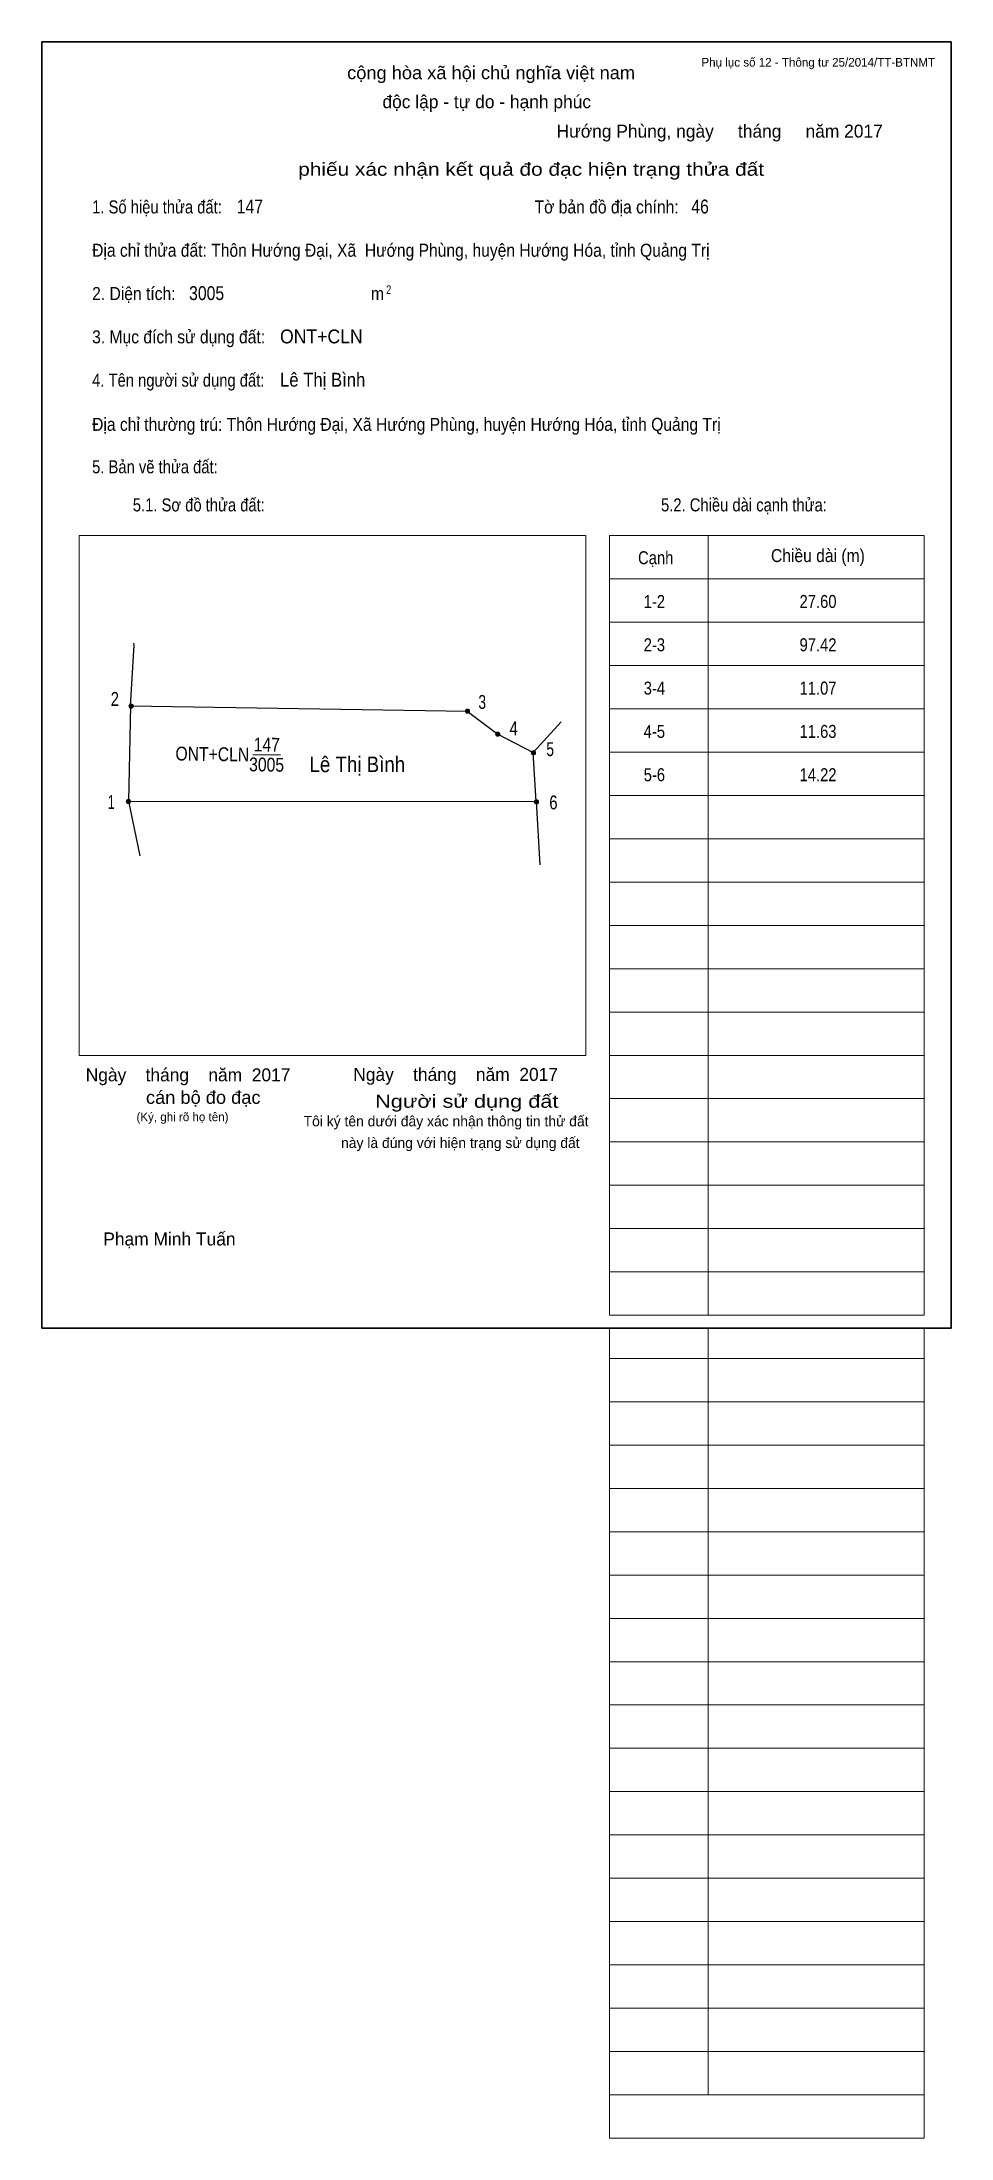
# Model space of a CAD drawing. Header units: centimetres. Extents: x 0 to 21, y -18.7 to 29.7.
import ezdxf
from ezdxf.enums import TextEntityAlignment as Align

# ---------------------------------------------------------------- set-up
doc = ezdxf.new("R2010")
doc.units = ezdxf.units.CM
doc.header["$LTSCALE"] = 0.12
for name, color, linetype, lineweight in [('10', 7, 'Continuous', 25), ('32', 7, 'Continuous', 13), ('6', 7, 'Continuous', 25), ('63', 7, 'Continuous', 13), ('7', 7, 'Continuous', 25)]:
    doc.layers.add(name, color=color, linetype=linetype, lineweight=lineweight)
for name, color, linetype in [('2', 7, 'Continuous'), ('3', 7, 'Continuous'), ('30', 7, 'Continuous'), ('34', 7, 'Continuous'), ('4', 7, 'Continuous'), ('5', 7, 'Continuous')]:
    doc.layers.add(name, color=color, linetype=linetype)

msp = doc.modelspace()

# ---------------------------------------------------------------- hatches: boundary and pattern name
at = {"layer": '32'}
for points in [[(2.1082, 14.3648, 1), (2.0082, 14.3648, 1)], [(9.8768, 14.2483, 1), (9.7768, 14.2483, 1)], [(10.5794, 13.714, 1), (10.4794, 13.714, 1)], [(11.4017, 13.2849, 1), (11.3017, 13.2849, 1)], [(2.05, 12.1644, 1), (1.95, 12.1644, 1)], [(11.4726, 12.1533, 1), (11.3726, 12.1533, 1)]]:
    msp.add_hatch(color=256, dxfattribs=at).paths.add_polyline_path(points)

# ---------------------------------------------------------------- linework, layer by layer
at = {"layer": '10'}
msp.add_line((2, 12.17), (11.42, 12.16), dxfattribs=at)
at = {"layer": '32'}
for centre in [(2.0582, 14.3648), (9.8268, 14.2483), (10.5294, 13.714), (11.3517, 13.2849), (2, 12.1644), (11.4226, 12.1533)]:
    msp.add_circle(centre, 0.05, dxfattribs=at)
at = {"layer": '6'}
for p, q in [((2.05, 14.37), (2, 12.17)), ((11.35, 13.29), (11.99, 14)), ((11.42, 12.16), (11.35, 13.29)), ((2, 12.17), (2.26, 10.91)), ((11.42, 12.16), (11.5, 10.7))]:
    msp.add_line(p, q, dxfattribs=at)
for points in [[(2.05, 14.37), (2.13, 15.77), (2.12, 15.82)], [(2.05, 14.37), (9.82, 14.25), (10.53, 13.72), (11.35, 13.29)]]:
    msp.add_lwpolyline(points, dxfattribs=at)
at = {"layer": '63'}
for p, q in [((0.86, 18.3), (12.56, 18.3)), ((0.86, 6.3), (0.86, 18.3)), ((12.56, 6.3), (12.56, 18.3)), ((13.11, 18.3), (20.38, 18.3)), ((13.11, 0.3), (13.11, 18.3)), ((15.39, 0.3), (15.39, 18.3)), ((20.38, 0.3), (20.38, 18.3)), ((13.11, 17.3), (20.38, 17.3)), ((13.11, 16.3), (20.38, 16.3)), ((13.11, 15.3), (20.38, 15.3)), ((13.11, 14.3), (20.38, 14.3)), ((13.11, 13.3), (20.38, 13.3)), ((13.11, 12.3), (20.38, 12.3)), ((13.11, 11.3), (20.38, 11.3)), ((13.11, 10.3), (20.38, 10.3)), ((13.11, 9.3), (20.38, 9.3)), ((13.11, 8.3), (20.38, 8.3)), ((13.11, 7.3), (20.38, 7.3)), ((0.86, 6.3), (12.56, 6.3)), ((13.11, 6.3), (20.38, 6.3)), ((13.11, 5.3), (20.38, 5.3)), ((13.11, 4.3), (20.38, 4.3)), ((13.11, 3.3), (20.38, 3.3)), ((13.11, 2.3), (20.38, 2.3)), ((13.11, 1.3), (20.38, 1.3)), ((13.11, 0.3), (20.38, 0.3)), ((13.11, -18.7), (13.11, 0)), ((15.39, -17.7), (15.39, 0)), ((20.38, -18.7), (20.38, 0)), ((13.11, -0.7), (20.38, -0.7)), ((13.11, -0.7), (20.38, -0.7)), ((13.11, -1.7), (20.38, -1.7)), ((13.11, -2.7), (20.38, -2.7)), ((13.11, -3.7), (20.38, -3.7)), ((13.11, -4.7), (20.38, -4.7)), ((13.11, -5.7), (20.38, -5.7)), ((13.11, -6.7), (20.38, -6.7)), ((13.11, -7.7), (20.38, -7.7)), ((13.11, -8.7), (20.38, -8.7)), ((13.11, -9.7), (20.38, -9.7)), ((13.11, -10.7), (20.38, -10.7)), ((13.11, -11.7), (20.38, -11.7)), ((13.11, -12.7), (20.38, -12.7)), ((13.11, -13.7), (20.38, -13.7)), ((13.11, -14.7), (20.38, -14.7)), ((13.11, -15.7), (20.38, -15.7)), ((13.11, -16.7), (20.38, -16.7)), ((13.11, -17.7), (20.38, -17.7)), ((13.11, -18.7), (20.38, -18.7))]:
    msp.add_line(p, q, dxfattribs=at)
at = {"layer": '63', "lineweight": 35}
msp.add_lwpolyline([(0, 0), (0, 29.7), (21, 29.7), (21, 0)], close=True, dxfattribs=at)
at = {"layer": '7'}
msp.add_line((4.87, 13.25), (5.51, 13.24), dxfattribs=at)

# ---------------------------------------------------------------- texts
at = {"layer": '2', "width": 0.9}
msp.add_text('Lê Thị Bình', height=0.3588, dxfattribs=at).set_placement((7.285, 12.84), align=Align.CENTER)
at = {"layer": '3', "width": 0.85}
msp.add_text('ONT+CLN', height=0.319, rotation=359.141, dxfattribs=at).set_placement((4.7852, 13.0844), align=Align.RIGHT)
at = {"layer": '30', "width": 0.85}
for s, p in [('1-2', (13.9, 16.63)), ('27.60', (17.5, 16.63)), ('2-3', (13.9, 15.63)), ('97.42', (17.5, 15.63)), ('3-4', (13.9, 14.63)), ('11.07', (17.5, 14.63)), ('4-5', (13.9, 13.63)), ('11.63', (17.5, 13.63)), ('5-6', (13.9, 12.63)), ('14.22', (17.5, 12.63))]:
    msp.add_text(s, height=0.3, dxfattribs=at).set_placement(p)
at = {"layer": '32'}
for s, width, p in [('2', 0.8, (1.685, 14.37)), ('3', 0.75, (10.17, 14.3)), ('4', 0.8, (10.895, 13.69)), ('5', 0.75, (11.74, 13.21)), ('1', 0.65, (1.6, 11.99)), ('6', 0.8, (11.815, 11.98))]:
    msp.add_text(s, height=0.32, dxfattribs=dict(at, width=width)).set_placement(p, align=Align.CENTER)
at = {"layer": '34'}
for s, width, p in [('147', 0.85, (4.5, 25.74)), ('46', 0.85, (15, 25.74)), ('3005', 0.85, (3.4, 23.74)), ('ONT+CLN', 0.95, (5.5, 22.74)), ('Lê Thị Bình', 0.9, (5.5, 21.74))]:
    msp.add_text(s, height=0.32, dxfattribs=dict(at, width=width)).set_placement(p)
at = {"layer": '4', "width": 0.85}
msp.add_text('147', height=0.319, rotation=359.141, dxfattribs=at).set_placement((5.1926, 13.3155), align=Align.CENTER)
at = {"layer": '5', "width": 0.85}
msp.add_text('3005', height=0.319, rotation=359.141, dxfattribs=at).set_placement((5.1876, 12.8539), align=Align.CENTER)
at = {"layer": '63', "width": 1.05}
msp.add_text('cộng hòa xã hội chủ nghĩa việt nam', height=0.3, dxfattribs=at).set_placement((10.375, 28.84), align=Align.CENTER)
at = {"layer": '63'}
for s, height, p in [('Phụ lục số 12 - Thông tư 25/2014/TT-BTNMT', 0.2, (20.63, 29.13)), ('Ngày    tháng    năm  2017', 0.3, (5.74, 5.7)), ('Ngày    tháng    năm  2017', 0.3, (11.92, 5.71)), ('(Ký, ghi rõ họ tên)', 0.2, (4.31, 4.78))]:
    msp.add_text(s, height=height, dxfattribs=at).set_placement(p, align=Align.RIGHT)
for s, height, p in [('độc lập - tự do - hạnh phúc', 0.3, (10.275, 28.17)), ('Hướng Phùng, ngày     tháng     năm 2017', 0.3, (15.655, 27.49)), ('Tôi ký tên dưới đây xác nhận thông tin thử đất', 0.24, (9.335, 4.66)), ('này là đúng với hiện trạng sử dụng đất', 0.24, (9.665, 4.16)), ('Phạm Minh Tuấn', 0.3, (2.945, 1.91))]:
    msp.add_text(s, height=height, dxfattribs=at).set_placement(p, align=Align.CENTER)
for s, width, p in [('phiếu xác nhận kết quả đo đạc hiện trạng thửa đất', 1.2, (16.68, 26.61)), ('cán bộ đo đạc', 1.05, (5.05, 5.18)), ('Người sử dụng đất', 1.25, (11.93, 5.09))]:
    msp.add_text(s, height=0.3, dxfattribs=dict(at, width=width)).set_placement(p, align=Align.RIGHT)
for s, height, width, p in [('1. Số hiệu thửa đất:', 0.3, 0.85, (1.16, 25.74)), ('Tờ bản đồ địa chính:', 0.3, 0.9, (11.38, 25.74)), ('Địa chỉ thửa đất: Thôn Hướng Đại, Xã  Hướng Phùng, huyện Hướng Hóa, tỉnh Quảng Trị', 0.3, 0.9, (1.16, 24.74)), ('2. Diện tích:', 0.3, 0.9, (1.16, 23.74)), ('m', 0.3, 0.9, (7.6, 23.74)), ('2', 0.2, 0.8, (7.95, 23.88)), ('3. Mục đích sử dụng đất:', 0.3, 0.9, (1.16, 22.74)), ('4. Tên người sử dụng đất:', 0.3, 0.85, (1.16, 21.74)), ('Địa chỉ thường trú: Thôn Hướng Đại, Xã Hướng Phùng, huyện Hướng Hóa, tỉnh Quảng Trị', 0.3, 0.9, (1.16, 20.72)), ('5. Bản vẽ thửa đất:', 0.3, 0.85, (1.16, 19.74)), ('5.1. Sơ đồ thửa đất:', 0.3, 0.85, (2.1, 18.86)), ('5.2. Chiều dài cạnh thửa:', 0.3, 0.85, (14.3, 18.86)), ('Cạnh', 0.3, 0.85, (13.77, 17.64)), ('Chiều dài (m)', 0.3, 0.9, (16.84, 17.69))]:
    msp.add_text(s, height=height, dxfattribs=dict(at, width=width)).set_placement(p)

doc.saveas('drawing.dxf')
